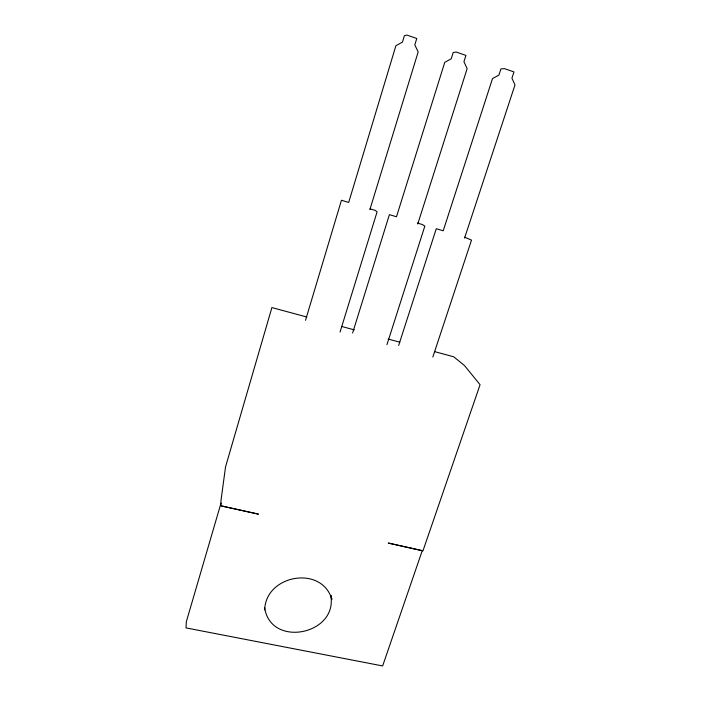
<?xml version="1.0" encoding="UTF-8"?>
<svg xmlns="http://www.w3.org/2000/svg" width="701" height="701" viewBox="0 0 701 701"><rect width="100%" height="100%" fill="white"/><g stroke="black" fill="none" stroke-linecap="round" stroke-linejoin="round"><path stroke-width="1.05" d="M264.715 609.888C265.442 575.039 321.584 564.629 331.88 599.329L330.986 595.456M221.017 503.108L186.343 621.673L186.01 627.903L382.641 665.95L422.265 550.627L388.223 543.047L422.94 550.872L480.071 384.709L464.483 365.536L453.749 356.8L434.716 351.648M305.513 320.313L341.457 200.258L348.695 202.431L395.899 45.714L402.453 42.113L404.372 35.751L406.755 35.05L416.771 38.494L414.808 44.908L418.164 51.944L369.865 209.634M340.064 332.029L377.094 211.798L375.166 210.37L370.058 208.837M352.594 333.019L389.397 214.646L396.477 216.767L444.758 62.345L451.234 58.788L453.197 52.522L456.158 52.04L465.937 55.397L463.939 61.723L467.138 68.637L417.761 223.996M386.952 344.655L424.832 226.116L422.361 224.539L417.367 223.041M398.659 345.453L436.276 228.719L443.207 230.795L492.505 78.6L498.91 75.086L500.908 68.917L504.422 68.637L513.973 71.923L511.932 78.144L514.99 84.944L464.588 238.042M432.832 357.011L471.51 240.119L464.614 237.218M221.709 505.964L258.467 514.148L221.017 505.912L220.946 500.856L225.538 466.875L271.9 307.564L306.793 317.01M341.676 326.456L354.364 329.891M388.196 339.056L399.824 342.202M264.663 607.828C270.709 648.294 338.005 634.563 330.758 595.464"/></g></svg>
